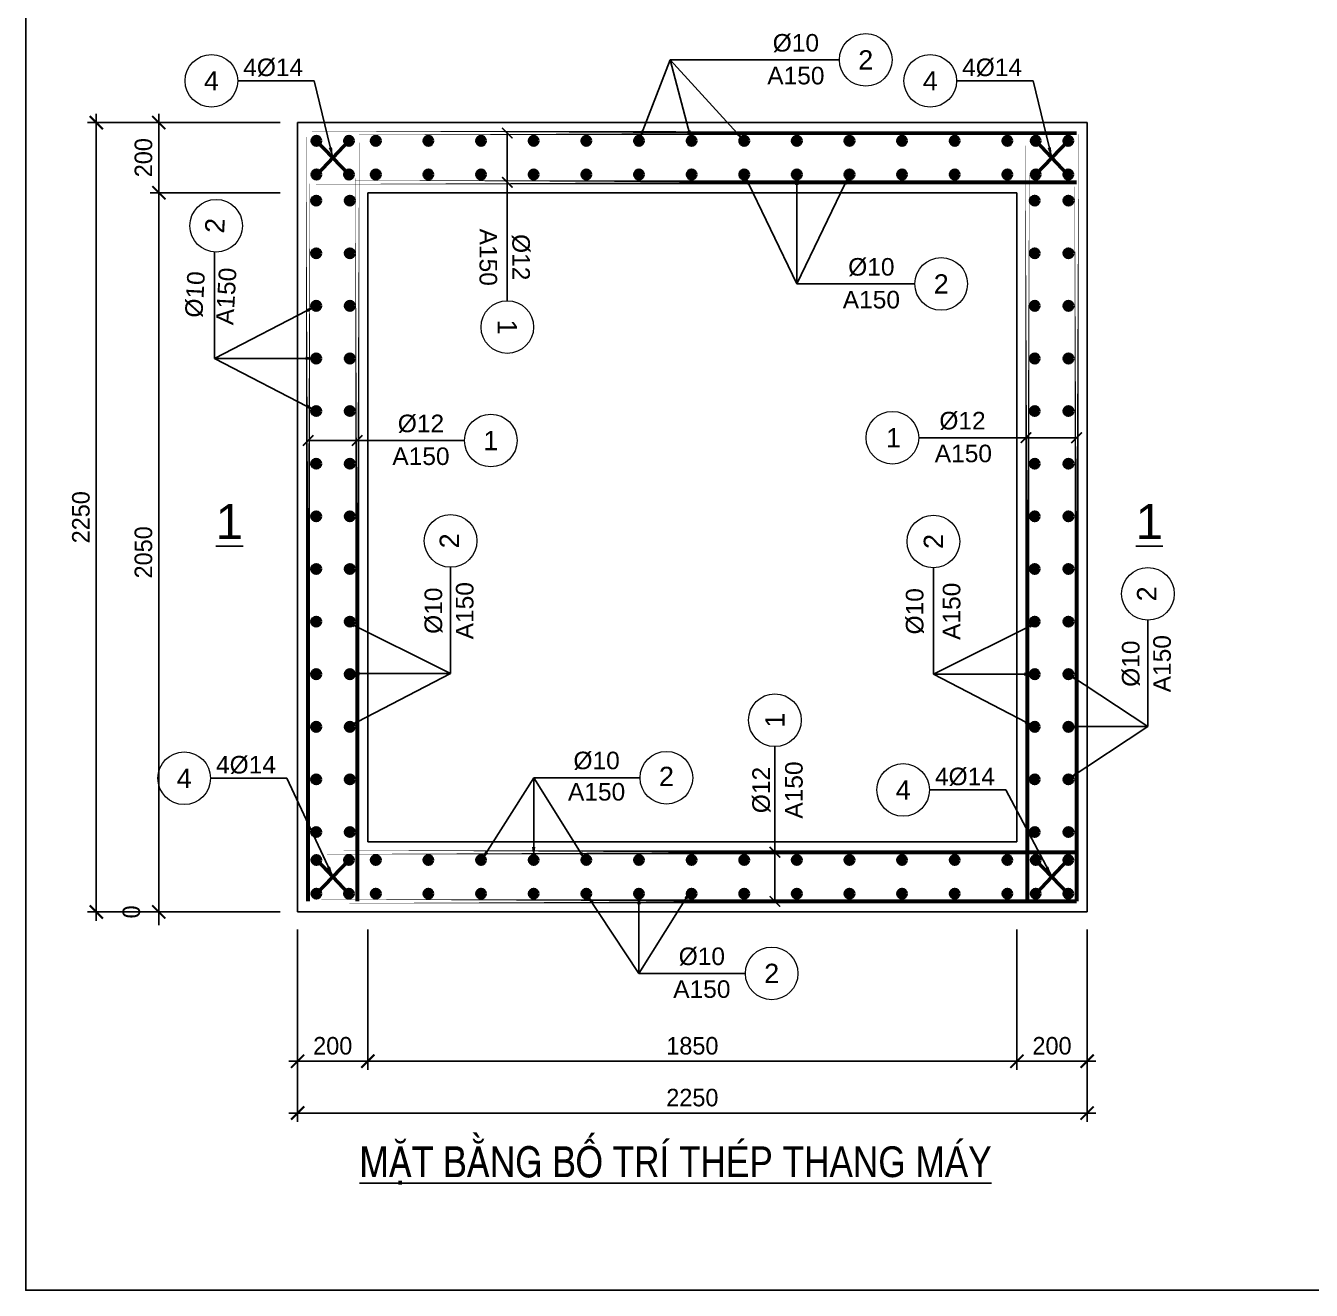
# Model space of a CAD drawing. Header units: millimetres. Extents: x -559287 to -299624, y 2351330 to 2655682.
# Drawn here: x -375806 to -361150, y 2587286 to 2601705 of the extents above; entities that cross this region are included whole.
import ezdxf
from ezdxf.enums import TextEntityAlignment as Align

# ---------------------------------------------------------------- set-up
doc = ezdxf.new("R2010")
doc.units = ezdxf.units.MM
doc.header["$LTSCALE"] = 10
doc.layers.get('0').update_dxf_attribs({"lineweight": 20})
doc.layers.get('Defpoints').update_dxf_attribs({"lineweight": 20})
for name, color, linetype, lineweight in [('Dim', 251, 'Continuous', 15), ('Net manh', 8, 'Continuous', 13), ('Net thay', 4, 'Continuous', 25), ('Text', 54, 'Continuous', 25), ('Thep dai', 2, 'Continuous', 50)]:
    doc.layers.add(name, color=color, linetype=linetype, lineweight=lineweight)
doc.layers.add('ththep', color=3, linetype='Continuous')
doc.styles.add('IN-NHO', font='VHELVEN.TTF', dxfattribs={"height": 200})
doc.styles.add('NGHIA5', font='arial_0.ttf', dxfattribs={"height": 180})
doc.styles.get("Standard").update_dxf_attribs({"font": 'nghia5.shx', "height": 200})
doc.styles.add('STYLE1-S1', font='VHARIALN.TTF')
doc.dimstyles.new('dim100', dxfattribs={"dimscale": 100, "dimtxt": 180, "dimasz": 1.2, "dimexe": 1, "dimexo": 1.5, "dimgap": 0.75, "dimtad": 1, "dimdec": 0, "dimzin": 0, "dimdsep": 46, "dimtxsty": 'NGHIA5', "dimblk1": 'ARCHTICK', "dimblk2": 'ARCHTICK', "dimsah": 1, "dimcen": 0.09, "dimdle": 1, "dimclrd": 256, "dimclre": 256, "dimclrt": 54, "dimadec": 0, "dimazin": 0, "dimtfac": 1, "dimtdec": 0, "dimtofl": 0, "dimtmove": 2, "dimatfit": 3, "dimfxl": 0, "dimtolj": 1, "dimtzin": 0, "dimarcsym": 0})
doc.dimstyles.new('dim25', dxfattribs={"dimscale": 100, "dimtxt": 200, "dimasz": 1.5, "dimexe": 1, "dimexo": 2, "dimgap": 0.75, "dimtad": 1, "dimdec": 0, "dimlfac": 0.25, "dimzin": 0, "dimdsep": 46, "dimtxsty": 'Standard', "dimblk1": 'ARCHTICK', "dimblk2": 'ARCHTICK', "dimsah": 1, "dimcen": 0.09, "dimdle": 1, "dimclrd": 256, "dimclre": 256, "dimclrt": 54, "dimadec": 0, "dimazin": 0, "dimtfac": 1, "dimtdec": 0, "dimtofl": 0, "dimtmove": 2, "dimatfit": 3, "dimfxl": 0, "dimtolj": 1, "dimtzin": 0, "dimarcsym": 0})

# ---------------------------------------------------------------- blocks, each defined once
blk = doc.blocks.new('_ARCHTICK')
at = {"color": 0, "linetype": 'ByBlock', "const_width": 0.15}
blk.add_lwpolyline([(-0.5, -0.5), (0.5, 0.5)], dxfattribs=at)
blk = doc.blocks.new('*D792')
at = {"layer": 'Defpoints', "color": 0, "transparency": 16777216}
for p in [(-372706, 2600600), (-375001, 2591600), (-372706, 2591600)]:
    blk.add_point(p, dxfattribs=at)
at = {"layer": 'Dim', "lineweight": -2, "transparency": 16777216}
for p, q in [((-375001, 2600700), (-375001, 2591500)), ((-372906, 2600600), (-375101, 2600600)), ((-372906, 2591600), (-375101, 2591600))]:
    blk.add_line(p, q, dxfattribs=at)
at = {"layer": 'Dim', "lineweight": -2, "transparency": 16777216, "xscale": 150, "yscale": 150, "zscale": 150}
for p, rotation in [((-375001, 2600600), 90), ((-375001, 2591600), 270)]:
    blk.add_blockref('_ARCHTICK', p, dxfattribs=dict(at, rotation=rotation))
at = {"layer": 'Dim', "color": 54, "transparency": 16777216, "insert": (-375176, 2596100), "char_height": 200, "attachment_point": 5, "rotation": 90}
blk.add_mtext('\\A1;2250', dxfattribs=at)
blk = doc.blocks.new('*D793')
at = {"layer": 'Defpoints', "color": 0, "transparency": 16777216}
for p in [(-372706, 2591600), (-363706, 2591600), (-363706, 2589307)]:
    blk.add_point(p, dxfattribs=at)
at = {"layer": 'Dim', "lineweight": -2, "transparency": 16777216}
for p, q in [((-372706, 2591400), (-372706, 2589207)), ((-363706, 2591400), (-363706, 2589207)), ((-372806, 2589307), (-363606, 2589307))]:
    blk.add_line(p, q, dxfattribs=at)
at = {"layer": 'Dim', "lineweight": -2, "transparency": 16777216, "xscale": 150, "yscale": 150, "zscale": 150, "rotation": 180}
blk.add_blockref('_ARCHTICK', (-372706, 2589307), dxfattribs=at)
at = {"layer": 'Dim', "lineweight": -2, "transparency": 16777216, "xscale": 150, "yscale": 150, "zscale": 150}
blk.add_blockref('_ARCHTICK', (-363706, 2589307), dxfattribs=at)
at = {"layer": 'Dim', "color": 54, "transparency": 16777216, "insert": (-368206, 2589482), "char_height": 200, "attachment_point": 5}
blk.add_mtext('\\A1;2250', dxfattribs=at)
blk = doc.blocks.new('*D804')
at = {"layer": 'Defpoints', "color": 0, "transparency": 16777216}
for p in [(-372706, 2591600), (-371906, 2591600), (-371906, 2589898)]:
    blk.add_point(p, dxfattribs=at)
at = {"layer": 'Dim', "lineweight": -2, "transparency": 16777216}
for p, q in [((-372706, 2591400), (-372706, 2589798)), ((-371906, 2591400), (-371906, 2589798)), ((-372806, 2589898), (-371806, 2589898))]:
    blk.add_line(p, q, dxfattribs=at)
at = {"layer": 'Dim', "lineweight": -2, "transparency": 16777216, "xscale": 150, "yscale": 150, "zscale": 150, "rotation": 180}
blk.add_blockref('_ARCHTICK', (-372706, 2589898), dxfattribs=at)
at = {"layer": 'Dim', "lineweight": -2, "transparency": 16777216, "xscale": 150, "yscale": 150, "zscale": 150}
blk.add_blockref('_ARCHTICK', (-371906, 2589898), dxfattribs=at)
at = {"layer": 'Dim', "color": 54, "transparency": 16777216, "insert": (-372306, 2590073), "char_height": 200, "attachment_point": 5}
blk.add_mtext('\\A1;200', dxfattribs=at)
blk = doc.blocks.new('*D805')
at = {"layer": 'Defpoints', "color": 0, "transparency": 16777216}
for p in [(-371906, 2591600), (-364506, 2591600), (-364506, 2589898)]:
    blk.add_point(p, dxfattribs=at)
at = {"layer": 'Dim', "lineweight": -2, "transparency": 16777216}
for p, q in [((-371906, 2591400), (-371906, 2589798)), ((-364506, 2591400), (-364506, 2589798)), ((-372006, 2589898), (-364406, 2589898))]:
    blk.add_line(p, q, dxfattribs=at)
at = {"layer": 'Dim', "lineweight": -2, "transparency": 16777216, "xscale": 150, "yscale": 150, "zscale": 150, "rotation": 180}
blk.add_blockref('_ARCHTICK', (-371906, 2589898), dxfattribs=at)
at = {"layer": 'Dim', "lineweight": -2, "transparency": 16777216, "xscale": 150, "yscale": 150, "zscale": 150}
blk.add_blockref('_ARCHTICK', (-364506, 2589898), dxfattribs=at)
at = {"layer": 'Dim', "color": 54, "transparency": 16777216, "insert": (-368206, 2590073), "char_height": 200, "attachment_point": 5}
blk.add_mtext('\\A1;1850', dxfattribs=at)
blk = doc.blocks.new('*D806')
at = {"layer": 'Defpoints', "color": 0, "transparency": 16777216}
for p in [(-364506, 2591600), (-363706, 2591600), (-363706, 2589898)]:
    blk.add_point(p, dxfattribs=at)
at = {"layer": 'Dim', "lineweight": -2, "transparency": 16777216}
for p, q in [((-364506, 2591400), (-364506, 2589798)), ((-363706, 2591400), (-363706, 2589798)), ((-364606, 2589898), (-363606, 2589898))]:
    blk.add_line(p, q, dxfattribs=at)
at = {"layer": 'Dim', "lineweight": -2, "transparency": 16777216, "xscale": 150, "yscale": 150, "zscale": 150, "rotation": 180}
blk.add_blockref('_ARCHTICK', (-364506, 2589898), dxfattribs=at)
at = {"layer": 'Dim', "lineweight": -2, "transparency": 16777216, "xscale": 150, "yscale": 150, "zscale": 150}
blk.add_blockref('_ARCHTICK', (-363706, 2589898), dxfattribs=at)
at = {"layer": 'Dim', "color": 54, "transparency": 16777216, "insert": (-364106, 2590073), "char_height": 200, "attachment_point": 5}
blk.add_mtext('\\A1;200', dxfattribs=at)
blk = doc.blocks.new('*D807')
at = {"layer": 'Defpoints', "color": 0, "transparency": 16777216}
for p in [(-374288, 2591600), (-372706, 2591600), (-372706, 2591600)]:
    blk.add_point(p, dxfattribs=at)
at = {"layer": 'Dim', "lineweight": -2, "transparency": 16777216}
for p, q in [((-374288, 2591600), (-374288, 2591750)), ((-372906, 2591600), (-374388, 2591600)), ((-372906, 2591600), (-374388, 2591600)), ((-374288, 2591600), (-374288, 2591450))]:
    blk.add_line(p, q, dxfattribs=at)
at = {"layer": 'Dim', "lineweight": -2, "transparency": 16777216, "xscale": 150, "yscale": 150, "zscale": 150}
for rotation in [90, 270]:
    blk.add_blockref('_ARCHTICK', (-374288, 2591600), dxfattribs=dict(at, rotation=rotation))
at = {"layer": 'Dim', "color": 54, "transparency": 16777216, "insert": (-374601, 2591600), "char_height": 200, "attachment_point": 5, "rotation": 90}
blk.add_mtext('\\A1;0', dxfattribs=at)
blk = doc.blocks.new('*D808')
at = {"layer": 'Defpoints', "color": 0, "transparency": 16777216}
for p in [(-374288, 2599800), (-372706, 2599800), (-372706, 2591600)]:
    blk.add_point(p, dxfattribs=at)
at = {"layer": 'Dim', "lineweight": -2, "transparency": 16777216}
for p, q in [((-372906, 2599800), (-374388, 2599800)), ((-374288, 2591500), (-374288, 2599900)), ((-372906, 2591600), (-374388, 2591600))]:
    blk.add_line(p, q, dxfattribs=at)
at = {"layer": 'Dim', "lineweight": -2, "transparency": 16777216, "xscale": 150, "yscale": 150, "zscale": 150}
for p, rotation in [((-374288, 2599800), 90), ((-374288, 2591600), 270)]:
    blk.add_blockref('_ARCHTICK', p, dxfattribs=dict(at, rotation=rotation))
at = {"layer": 'Dim', "color": 54, "transparency": 16777216, "insert": (-374463, 2595700), "char_height": 200, "attachment_point": 5, "rotation": 90}
blk.add_mtext('\\A1;2050', dxfattribs=at)
blk = doc.blocks.new('*D809')
at = {"layer": 'Defpoints', "color": 0, "transparency": 16777216}
for p in [(-374288, 2600600), (-372706, 2600600), (-372706, 2599800)]:
    blk.add_point(p, dxfattribs=at)
at = {"layer": 'Dim', "lineweight": -2, "transparency": 16777216}
for p, q in [((-374288, 2599700), (-374288, 2600700)), ((-372906, 2600600), (-374388, 2600600)), ((-372906, 2599800), (-374388, 2599800))]:
    blk.add_line(p, q, dxfattribs=at)
at = {"layer": 'Dim', "lineweight": -2, "transparency": 16777216, "xscale": 150, "yscale": 150, "zscale": 150}
for p, rotation in [((-374288, 2600600), 90), ((-374288, 2599800), 270)]:
    blk.add_blockref('_ARCHTICK', p, dxfattribs=dict(at, rotation=rotation))
at = {"layer": 'Dim', "color": 54, "transparency": 16777216, "insert": (-374463, 2600200), "char_height": 200, "attachment_point": 5, "rotation": 90}
blk.add_mtext('\\A1;200', dxfattribs=at)

msp = doc.modelspace()

# ---------------------------------------------------------------- hatches: boundary and pattern name
at = {"layer": 'Thep dai'}
h = msp.add_hatch(color=256, dxfattribs=at)
h.dxf.hatch_style = 1
h.paths.add_polyline_path([(-372443.6, 2600392, 1), (-372539.6, 2600392, 1)])
h = msp.add_hatch(color=256, dxfattribs=at)
h.dxf.hatch_style = 1
h.paths.add_polyline_path([(-372073.2, 2600392, 1), (-372169.2, 2600392, 1)])
h = msp.add_hatch(color=256, dxfattribs=at)
h.dxf.hatch_style = 1
h.paths.add_polyline_path([(-371766.9, 2600392, 1), (-371862.9, 2600392, 1)])
h = msp.add_hatch(color=256, dxfattribs=at)
h.dxf.hatch_style = 1
h.paths.add_polyline_path([(-371166.9, 2600392, 1), (-371262.9, 2600392, 1)])
h = msp.add_hatch(color=256, dxfattribs=at)
h.dxf.hatch_style = 1
h.paths.add_polyline_path([(-370566.9, 2600392, 1), (-370662.9, 2600392, 1)])
h = msp.add_hatch(color=256, dxfattribs=at)
h.dxf.hatch_style = 1
h.paths.add_polyline_path([(-369966.9, 2600392, 1), (-370062.9, 2600392, 1)])
h = msp.add_hatch(color=256, dxfattribs=at)
h.dxf.hatch_style = 1
h.paths.add_polyline_path([(-369366.9, 2600392, 1), (-369462.9, 2600392, 1)])
h = msp.add_hatch(color=256, dxfattribs=at)
h.dxf.hatch_style = 1
h.paths.add_polyline_path([(-368766.9, 2600392, 1), (-368862.9, 2600392, 1)])
h = msp.add_hatch(color=256, dxfattribs=at)
h.dxf.hatch_style = 1
h.paths.add_polyline_path([(-368166.9, 2600392, 1), (-368262.9, 2600392, 1)])
h = msp.add_hatch(color=256, dxfattribs=at)
h.dxf.hatch_style = 1
h.paths.add_polyline_path([(-367566.9, 2600392, 1), (-367662.9, 2600392, 1)])
h = msp.add_hatch(color=256, dxfattribs=at)
h.dxf.hatch_style = 1
h.paths.add_polyline_path([(-366966.9, 2600392, 1), (-367062.9, 2600392, 1)])
h = msp.add_hatch(color=256, dxfattribs=at)
h.dxf.hatch_style = 1
h.paths.add_polyline_path([(-366366.9, 2600392, 1), (-366462.9, 2600392, 1)])
h = msp.add_hatch(color=256, dxfattribs=at)
h.dxf.hatch_style = 1
h.paths.add_polyline_path([(-365766.9, 2600392, 1), (-365862.9, 2600392, 1)])
h = msp.add_hatch(color=256, dxfattribs=at)
h.dxf.hatch_style = 1
h.paths.add_polyline_path([(-365166.9, 2600392, 1), (-365262.9, 2600392, 1)])
h = msp.add_hatch(color=256, dxfattribs=at)
h.dxf.hatch_style = 1
h.paths.add_polyline_path([(-364566.9, 2600392, 1), (-364662.9, 2600392, 1)])
h = msp.add_hatch(color=256, dxfattribs=at)
h.dxf.hatch_style = 1
h.paths.add_polyline_path([(-364243.6, 2600392, 1), (-364339.6, 2600392, 1)])
h = msp.add_hatch(color=256, dxfattribs=at)
h.dxf.hatch_style = 1
h.paths.add_polyline_path([(-363873.2, 2600392, 1), (-363969.2, 2600392, 1)])
h = msp.add_hatch(color=256, dxfattribs=at)
h.dxf.hatch_style = 1
h.paths.add_polyline_path([(-372443.6, 2600008.2, 1), (-372539.6, 2600008.2, 1)])
h = msp.add_hatch(color=256, dxfattribs=at)
h.dxf.hatch_style = 1
h.paths.add_polyline_path([(-372073.2, 2600008.2, 1), (-372169.2, 2600008.2, 1)])
h = msp.add_hatch(color=256, dxfattribs=at)
h.dxf.hatch_style = 1
h.paths.add_polyline_path([(-371766.9, 2600008.2, 1), (-371862.9, 2600008.2, 1)])
h = msp.add_hatch(color=256, dxfattribs=at)
h.dxf.hatch_style = 1
h.paths.add_polyline_path([(-371166.9, 2600008.2, 1), (-371262.9, 2600008.2, 1)])
h = msp.add_hatch(color=256, dxfattribs=at)
h.dxf.hatch_style = 1
h.paths.add_polyline_path([(-370566.9, 2600008.2, 1), (-370662.9, 2600008.2, 1)])
h = msp.add_hatch(color=256, dxfattribs=at)
h.dxf.hatch_style = 1
h.paths.add_polyline_path([(-369966.9, 2600008.2, 1), (-370062.9, 2600008.2, 1)])
h = msp.add_hatch(color=256, dxfattribs=at)
h.dxf.hatch_style = 1
h.paths.add_polyline_path([(-369366.9, 2600008.2, 1), (-369462.9, 2600008.2, 1)])
h = msp.add_hatch(color=256, dxfattribs=at)
h.dxf.hatch_style = 1
h.paths.add_polyline_path([(-368766.9, 2600008.2, 1), (-368862.9, 2600008.2, 1)])
h = msp.add_hatch(color=256, dxfattribs=at)
h.dxf.hatch_style = 1
h.paths.add_polyline_path([(-368166.9, 2600008.2, 1), (-368262.9, 2600008.2, 1)])
h = msp.add_hatch(color=256, dxfattribs=at)
h.dxf.hatch_style = 1
h.paths.add_polyline_path([(-367566.9, 2600008.2, 1), (-367662.9, 2600008.2, 1)])
h = msp.add_hatch(color=256, dxfattribs=at)
h.dxf.hatch_style = 1
h.paths.add_polyline_path([(-366966.9, 2600008.2, 1), (-367062.9, 2600008.2, 1)])
h = msp.add_hatch(color=256, dxfattribs=at)
h.dxf.hatch_style = 1
h.paths.add_polyline_path([(-366366.9, 2600008.2, 1), (-366462.9, 2600008.2, 1)])
h = msp.add_hatch(color=256, dxfattribs=at)
h.dxf.hatch_style = 1
h.paths.add_polyline_path([(-365766.9, 2600008.2, 1), (-365862.9, 2600008.2, 1)])
h = msp.add_hatch(color=256, dxfattribs=at)
h.dxf.hatch_style = 1
h.paths.add_polyline_path([(-365166.9, 2600008.2, 1), (-365262.9, 2600008.2, 1)])
h = msp.add_hatch(color=256, dxfattribs=at)
h.dxf.hatch_style = 1
h.paths.add_polyline_path([(-364566.9, 2600008.2, 1), (-364662.9, 2600008.2, 1)])
h = msp.add_hatch(color=256, dxfattribs=at)
h.dxf.hatch_style = 1
h.paths.add_polyline_path([(-364243.6, 2600008.2, 1), (-364339.6, 2600008.2, 1)])
h = msp.add_hatch(color=256, dxfattribs=at)
h.dxf.hatch_style = 1
h.paths.add_polyline_path([(-363873.2, 2600008.2, 1), (-363969.2, 2600008.2, 1)])
h = msp.add_hatch(color=256, dxfattribs=at)
h.dxf.hatch_style = 1
h.paths.add_polyline_path([(-372446.3, 2599710.6, 1), (-372542.3, 2599710.6, 1)])
h = msp.add_hatch(color=256, dxfattribs=at)
h.dxf.hatch_style = 1
h.paths.add_polyline_path([(-372062.5, 2599710.6, 1), (-372158.5, 2599710.6, 1)])
h = msp.add_hatch(color=256, dxfattribs=at)
h.dxf.hatch_style = 1
h.paths.add_polyline_path([(-364254.3, 2599710.6, 1), (-364350.3, 2599710.6, 1)])
h = msp.add_hatch(color=256, dxfattribs=at)
h.dxf.hatch_style = 1
h.paths.add_polyline_path([(-363870.4, 2599710.6, 1), (-363966.4, 2599710.6, 1)])
h = msp.add_hatch(color=256, dxfattribs=at)
h.dxf.hatch_style = 1
h.paths.add_polyline_path([(-372446.3, 2599110.6, 1), (-372542.3, 2599110.6, 1)])
h = msp.add_hatch(color=256, dxfattribs=at)
h.dxf.hatch_style = 1
h.paths.add_polyline_path([(-372062.5, 2599110.6, 1), (-372158.5, 2599110.6, 1)])
h = msp.add_hatch(color=256, dxfattribs=at)
h.dxf.hatch_style = 1
h.paths.add_polyline_path([(-364254.3, 2599110.6, 1), (-364350.3, 2599110.6, 1)])
h = msp.add_hatch(color=256, dxfattribs=at)
h.dxf.hatch_style = 1
h.paths.add_polyline_path([(-363870.4, 2599110.6, 1), (-363966.4, 2599110.6, 1)])
h = msp.add_hatch(color=256, dxfattribs=at)
h.dxf.hatch_style = 1
h.paths.add_polyline_path([(-372446.3, 2598510.6, 1), (-372542.3, 2598510.6, 1)])
h = msp.add_hatch(color=256, dxfattribs=at)
h.dxf.hatch_style = 1
h.paths.add_polyline_path([(-372062.5, 2598510.6, 1), (-372158.5, 2598510.6, 1)])
h = msp.add_hatch(color=256, dxfattribs=at)
h.dxf.hatch_style = 1
h.paths.add_polyline_path([(-364254.3, 2598510.6, 1), (-364350.3, 2598510.6, 1)])
h = msp.add_hatch(color=256, dxfattribs=at)
h.dxf.hatch_style = 1
h.paths.add_polyline_path([(-363870.4, 2598510.6, 1), (-363966.4, 2598510.6, 1)])
h = msp.add_hatch(color=256, dxfattribs=at)
h.dxf.hatch_style = 1
h.paths.add_polyline_path([(-372446.3, 2597910.6, 1), (-372542.3, 2597910.6, 1)])
h = msp.add_hatch(color=256, dxfattribs=at)
h.dxf.hatch_style = 1
h.paths.add_polyline_path([(-372062.5, 2597910.6, 1), (-372158.5, 2597910.6, 1)])
h = msp.add_hatch(color=256, dxfattribs=at)
h.dxf.hatch_style = 1
h.paths.add_polyline_path([(-364254.3, 2597910.6, 1), (-364350.3, 2597910.6, 1)])
h = msp.add_hatch(color=256, dxfattribs=at)
h.dxf.hatch_style = 1
h.paths.add_polyline_path([(-363870.4, 2597910.6, 1), (-363966.4, 2597910.6, 1)])
h = msp.add_hatch(color=256, dxfattribs=at)
h.dxf.hatch_style = 1
h.paths.add_polyline_path([(-372446.3, 2597310.6, 1), (-372542.3, 2597310.6, 1)])
h = msp.add_hatch(color=256, dxfattribs=at)
h.dxf.hatch_style = 1
h.paths.add_polyline_path([(-372062.5, 2597310.6, 1), (-372158.5, 2597310.6, 1)])
h = msp.add_hatch(color=256, dxfattribs=at)
h.dxf.hatch_style = 1
h.paths.add_polyline_path([(-364254.3, 2597310.6, 1), (-364350.3, 2597310.6, 1)])
h = msp.add_hatch(color=256, dxfattribs=at)
h.dxf.hatch_style = 1
h.paths.add_polyline_path([(-363870.4, 2597310.6, 1), (-363966.4, 2597310.6, 1)])
h = msp.add_hatch(color=256, dxfattribs=at)
h.dxf.hatch_style = 1
h.paths.add_polyline_path([(-372446.3, 2596710.6, 1), (-372542.3, 2596710.6, 1)])
h = msp.add_hatch(color=256, dxfattribs=at)
h.dxf.hatch_style = 1
h.paths.add_polyline_path([(-372062.5, 2596710.6, 1), (-372158.5, 2596710.6, 1)])
h = msp.add_hatch(color=256, dxfattribs=at)
h.dxf.hatch_style = 1
h.paths.add_polyline_path([(-364254.3, 2596710.6, 1), (-364350.3, 2596710.6, 1)])
h = msp.add_hatch(color=256, dxfattribs=at)
h.dxf.hatch_style = 1
h.paths.add_polyline_path([(-363870.4, 2596710.6, 1), (-363966.4, 2596710.6, 1)])
h = msp.add_hatch(color=256, dxfattribs=at)
h.dxf.hatch_style = 1
h.paths.add_polyline_path([(-372446.3, 2596110.6, 1), (-372542.3, 2596110.6, 1)])
h = msp.add_hatch(color=256, dxfattribs=at)
h.dxf.hatch_style = 1
h.paths.add_polyline_path([(-372062.5, 2596110.6, 1), (-372158.5, 2596110.6, 1)])
h = msp.add_hatch(color=256, dxfattribs=at)
h.dxf.hatch_style = 1
h.paths.add_polyline_path([(-364254.3, 2596110.6, 1), (-364350.3, 2596110.6, 1)])
h = msp.add_hatch(color=256, dxfattribs=at)
h.dxf.hatch_style = 1
h.paths.add_polyline_path([(-363870.4, 2596110.6, 1), (-363966.4, 2596110.6, 1)])
h = msp.add_hatch(color=256, dxfattribs=at)
h.dxf.hatch_style = 1
h.paths.add_polyline_path([(-372446.3, 2595510.6, 1), (-372542.3, 2595510.6, 1)])
h = msp.add_hatch(color=256, dxfattribs=at)
h.dxf.hatch_style = 1
h.paths.add_polyline_path([(-372062.5, 2595510.6, 1), (-372158.5, 2595510.6, 1)])
h = msp.add_hatch(color=256, dxfattribs=at)
h.dxf.hatch_style = 1
h.paths.add_polyline_path([(-364254.3, 2595510.6, 1), (-364350.3, 2595510.6, 1)])
h = msp.add_hatch(color=256, dxfattribs=at)
h.dxf.hatch_style = 1
h.paths.add_polyline_path([(-363870.4, 2595510.6, 1), (-363966.4, 2595510.6, 1)])
h = msp.add_hatch(color=256, dxfattribs=at)
h.dxf.hatch_style = 1
h.paths.add_polyline_path([(-372446.3, 2594910.6, 1), (-372542.3, 2594910.6, 1)])
h = msp.add_hatch(color=256, dxfattribs=at)
h.dxf.hatch_style = 1
h.paths.add_polyline_path([(-372062.5, 2594910.6, 1), (-372158.5, 2594910.6, 1)])
h = msp.add_hatch(color=256, dxfattribs=at)
h.dxf.hatch_style = 1
h.paths.add_polyline_path([(-364254.3, 2594910.6, 1), (-364350.3, 2594910.6, 1)])
h = msp.add_hatch(color=256, dxfattribs=at)
h.dxf.hatch_style = 1
h.paths.add_polyline_path([(-363870.4, 2594910.6, 1), (-363966.4, 2594910.6, 1)])
h = msp.add_hatch(color=256, dxfattribs=at)
h.dxf.hatch_style = 1
h.paths.add_polyline_path([(-372446.3, 2594310.6, 1), (-372542.3, 2594310.6, 1)])
h = msp.add_hatch(color=256, dxfattribs=at)
h.dxf.hatch_style = 1
h.paths.add_polyline_path([(-372062.5, 2594310.6, 1), (-372158.5, 2594310.6, 1)])
h = msp.add_hatch(color=256, dxfattribs=at)
h.dxf.hatch_style = 1
h.paths.add_polyline_path([(-364254.3, 2594310.6, 1), (-364350.3, 2594310.6, 1)])
h = msp.add_hatch(color=256, dxfattribs=at)
h.dxf.hatch_style = 1
h.paths.add_polyline_path([(-363870.4, 2594310.6, 1), (-363966.4, 2594310.6, 1)])
h = msp.add_hatch(color=256, dxfattribs=at)
h.dxf.hatch_style = 1
h.paths.add_polyline_path([(-372446.3, 2593710.6, 1), (-372542.3, 2593710.6, 1)])
h = msp.add_hatch(color=256, dxfattribs=at)
h.dxf.hatch_style = 1
h.paths.add_polyline_path([(-372062.5, 2593710.6, 1), (-372158.5, 2593710.6, 1)])
h = msp.add_hatch(color=256, dxfattribs=at)
h.dxf.hatch_style = 1
h.paths.add_polyline_path([(-364254.3, 2593710.6, 1), (-364350.3, 2593710.6, 1)])
h = msp.add_hatch(color=256, dxfattribs=at)
h.dxf.hatch_style = 1
h.paths.add_polyline_path([(-363870.4, 2593710.6, 1), (-363966.4, 2593710.6, 1)])
h = msp.add_hatch(color=256, dxfattribs=at)
h.dxf.hatch_style = 1
h.paths.add_polyline_path([(-372446.3, 2593110.6, 1), (-372542.3, 2593110.6, 1)])
h = msp.add_hatch(color=256, dxfattribs=at)
h.dxf.hatch_style = 1
h.paths.add_polyline_path([(-372062.5, 2593110.6, 1), (-372158.5, 2593110.6, 1)])
h = msp.add_hatch(color=256, dxfattribs=at)
h.dxf.hatch_style = 1
h.paths.add_polyline_path([(-364254.3, 2593110.6, 1), (-364350.3, 2593110.6, 1)])
h = msp.add_hatch(color=256, dxfattribs=at)
h.dxf.hatch_style = 1
h.paths.add_polyline_path([(-363870.4, 2593110.6, 1), (-363966.4, 2593110.6, 1)])
h = msp.add_hatch(color=256, dxfattribs=at)
h.dxf.hatch_style = 1
h.paths.add_polyline_path([(-372446.3, 2592510.6, 1), (-372542.3, 2592510.6, 1)])
h = msp.add_hatch(color=256, dxfattribs=at)
h.dxf.hatch_style = 1
h.paths.add_polyline_path([(-372062.5, 2592510.6, 1), (-372158.5, 2592510.6, 1)])
h = msp.add_hatch(color=256, dxfattribs=at)
h.dxf.hatch_style = 1
h.paths.add_polyline_path([(-364254.3, 2592510.6, 1), (-364350.3, 2592510.6, 1)])
h = msp.add_hatch(color=256, dxfattribs=at)
h.dxf.hatch_style = 1
h.paths.add_polyline_path([(-363870.4, 2592510.6, 1), (-363966.4, 2592510.6, 1)])
h = msp.add_hatch(color=256, dxfattribs=at)
h.dxf.hatch_style = 1
h.paths.add_polyline_path([(-372443.6, 2592192, 1), (-372539.6, 2592192, 1)])
h = msp.add_hatch(color=256, dxfattribs=at)
h.dxf.hatch_style = 1
h.paths.add_polyline_path([(-372073.2, 2592192, 1), (-372169.2, 2592192, 1)])
h = msp.add_hatch(color=256, dxfattribs=at)
h.dxf.hatch_style = 1
h.paths.add_polyline_path([(-371766.9, 2592192, 1), (-371862.9, 2592192, 1)])
h = msp.add_hatch(color=256, dxfattribs=at)
h.dxf.hatch_style = 1
h.paths.add_polyline_path([(-371166.9, 2592192, 1), (-371262.9, 2592192, 1)])
h = msp.add_hatch(color=256, dxfattribs=at)
h.dxf.hatch_style = 1
h.paths.add_polyline_path([(-370566.9, 2592192, 1), (-370662.9, 2592192, 1)])
h = msp.add_hatch(color=256, dxfattribs=at)
h.dxf.hatch_style = 1
h.paths.add_polyline_path([(-369966.9, 2592192, 1), (-370062.9, 2592192, 1)])
h = msp.add_hatch(color=256, dxfattribs=at)
h.dxf.hatch_style = 1
h.paths.add_polyline_path([(-369366.9, 2592192, 1), (-369462.9, 2592192, 1)])
h = msp.add_hatch(color=256, dxfattribs=at)
h.dxf.hatch_style = 1
h.paths.add_polyline_path([(-368766.9, 2592192, 1), (-368862.9, 2592192, 1)])
h = msp.add_hatch(color=256, dxfattribs=at)
h.dxf.hatch_style = 1
h.paths.add_polyline_path([(-368166.9, 2592192, 1), (-368262.9, 2592192, 1)])
h = msp.add_hatch(color=256, dxfattribs=at)
h.dxf.hatch_style = 1
h.paths.add_polyline_path([(-367566.9, 2592192, 1), (-367662.9, 2592192, 1)])
h = msp.add_hatch(color=256, dxfattribs=at)
h.dxf.hatch_style = 1
h.paths.add_polyline_path([(-366966.9, 2592192, 1), (-367062.9, 2592192, 1)])
h = msp.add_hatch(color=256, dxfattribs=at)
h.dxf.hatch_style = 1
h.paths.add_polyline_path([(-366366.9, 2592192, 1), (-366462.9, 2592192, 1)])
h = msp.add_hatch(color=256, dxfattribs=at)
h.dxf.hatch_style = 1
h.paths.add_polyline_path([(-365766.9, 2592192, 1), (-365862.9, 2592192, 1)])
h = msp.add_hatch(color=256, dxfattribs=at)
h.dxf.hatch_style = 1
h.paths.add_polyline_path([(-365166.9, 2592192, 1), (-365262.9, 2592192, 1)])
h = msp.add_hatch(color=256, dxfattribs=at)
h.dxf.hatch_style = 1
h.paths.add_polyline_path([(-364566.9, 2592192, 1), (-364662.9, 2592192, 1)])
h = msp.add_hatch(color=256, dxfattribs=at)
h.dxf.hatch_style = 1
h.paths.add_polyline_path([(-364243.6, 2592192, 1), (-364339.6, 2592192, 1)])
h = msp.add_hatch(color=256, dxfattribs=at)
h.dxf.hatch_style = 1
h.paths.add_polyline_path([(-363873.2, 2592192, 1), (-363969.2, 2592192, 1)])
h = msp.add_hatch(color=256, dxfattribs=at)
h.dxf.hatch_style = 1
h.paths.add_polyline_path([(-372443.6, 2591808.2, 1), (-372539.6, 2591808.2, 1)])
h = msp.add_hatch(color=256, dxfattribs=at)
h.dxf.hatch_style = 1
h.paths.add_polyline_path([(-372073.2, 2591808.2, 1), (-372169.2, 2591808.2, 1)])
h = msp.add_hatch(color=256, dxfattribs=at)
h.dxf.hatch_style = 1
h.paths.add_polyline_path([(-371766.9, 2591808.2, 1), (-371862.9, 2591808.2, 1)])
h = msp.add_hatch(color=256, dxfattribs=at)
h.dxf.hatch_style = 1
h.paths.add_polyline_path([(-371166.9, 2591808.2, 1), (-371262.9, 2591808.2, 1)])
h = msp.add_hatch(color=256, dxfattribs=at)
h.dxf.hatch_style = 1
h.paths.add_polyline_path([(-370566.9, 2591808.2, 1), (-370662.9, 2591808.2, 1)])
h = msp.add_hatch(color=256, dxfattribs=at)
h.dxf.hatch_style = 1
h.paths.add_polyline_path([(-369966.9, 2591808.2, 1), (-370062.9, 2591808.2, 1)])
h = msp.add_hatch(color=256, dxfattribs=at)
h.dxf.hatch_style = 1
h.paths.add_polyline_path([(-369366.9, 2591808.2, 1), (-369462.9, 2591808.2, 1)])
h = msp.add_hatch(color=256, dxfattribs=at)
h.dxf.hatch_style = 1
h.paths.add_polyline_path([(-368766.9, 2591808.2, 1), (-368862.9, 2591808.2, 1)])
h = msp.add_hatch(color=256, dxfattribs=at)
h.dxf.hatch_style = 1
h.paths.add_polyline_path([(-368166.9, 2591808.2, 1), (-368262.9, 2591808.2, 1)])
h = msp.add_hatch(color=256, dxfattribs=at)
h.dxf.hatch_style = 1
h.paths.add_polyline_path([(-367566.9, 2591808.2, 1), (-367662.9, 2591808.2, 1)])
h = msp.add_hatch(color=256, dxfattribs=at)
h.dxf.hatch_style = 1
h.paths.add_polyline_path([(-366966.9, 2591808.2, 1), (-367062.9, 2591808.2, 1)])
h = msp.add_hatch(color=256, dxfattribs=at)
h.dxf.hatch_style = 1
h.paths.add_polyline_path([(-366366.9, 2591808.2, 1), (-366462.9, 2591808.2, 1)])
h = msp.add_hatch(color=256, dxfattribs=at)
h.dxf.hatch_style = 1
h.paths.add_polyline_path([(-365766.9, 2591808.2, 1), (-365862.9, 2591808.2, 1)])
h = msp.add_hatch(color=256, dxfattribs=at)
h.dxf.hatch_style = 1
h.paths.add_polyline_path([(-365166.9, 2591808.2, 1), (-365262.9, 2591808.2, 1)])
h = msp.add_hatch(color=256, dxfattribs=at)
h.dxf.hatch_style = 1
h.paths.add_polyline_path([(-364566.9, 2591808.2, 1), (-364662.9, 2591808.2, 1)])
h = msp.add_hatch(color=256, dxfattribs=at)
h.dxf.hatch_style = 1
h.paths.add_polyline_path([(-364243.6, 2591808.2, 1), (-364339.6, 2591808.2, 1)])
h = msp.add_hatch(color=256, dxfattribs=at)
h.dxf.hatch_style = 1
h.paths.add_polyline_path([(-363873.2, 2591808.2, 1), (-363969.2, 2591808.2, 1)])

# ---------------------------------------------------------------- linework, layer by layer
at = {"layer": 'Net manh'}
for centre in [(-366229.8, 2601315.1), (-373689, 2601076.2), (-365493.8, 2601076.2), (-373634.8, 2599424), (-365369.4, 2598760.6), (-370315.5, 2598269), (-365925.8, 2597007), (-370504, 2596975.1), (-370961.8, 2595830.6), (-365458.3, 2595823.9), (-363012, 2595226.5), (-367265.2, 2593785.8), (-373999, 2593124.3), (-368501.8, 2593130.2), (-365802.7, 2592991), (-367301.8, 2590899.4)]:
    msp.add_circle(centre, 300, dxfattribs=at)
at = {"layer": 'Net thay'}
for p, q in [((-372706.4, 2600600.1), (-363706.4, 2600599.6)), ((-372706.4, 2600600.1), (-372706.4, 2591600.1)), ((-363706.4, 2600600.1), (-363706.4, 2591600.1)), ((-371906.4, 2599800.1), (-371906.4, 2592400.1)), ((-371906.4, 2599800.1), (-364506.4, 2599800.1)), ((-364506.4, 2599800.1), (-364506.4, 2592400.1)), ((-371906.4, 2592400.1), (-364506.4, 2592400.1)), ((-372706.4, 2591600.1), (-363706.4, 2591600.1))]:
    msp.add_line(p, q, dxfattribs=at)
at = {"layer": 'Thep dai'}
for p, q in [((-372586.4, 2600600.1), (-372586.4, 2600600.1)), ((-372706.4, 2600480.1), (-372706.4, 2600480.1)), ((-372491.6, 2600392), (-372121.2, 2600008.2)), ((-372121.2, 2600392), (-372482.1, 2600008.2)), ((-364291.6, 2600392), (-363930.6, 2600008.2)), ((-363921.2, 2600392), (-364291.6, 2600008.2)), ((-372491.6, 2591808.2), (-372121.2, 2592192)), ((-372121.2, 2591808.2), (-372482.1, 2592192)), ((-364291.6, 2591808.2), (-363930.6, 2592192)), ((-363921.2, 2591808.2), (-364291.6, 2592192))]:
    msp.add_line(p, q, dxfattribs=at)
at = {"layer": 'Thep dai', "const_width": 45}
for points in [[(-372586.4, 2600480.1), (-363826.4, 2600479.6)], [(-372586.4, 2600480.1), (-372586.4, 2591720.1)], [(-372026.4, 2600480.1), (-372026.4, 2591720.1)], [(-364386.4, 2600479.6), (-364386.4, 2591720.1)], [(-363826.4, 2600479.6), (-363826.4, 2591720.1)], [(-372586.4, 2599920.1), (-363826.4, 2599920.1)], [(-372586.4, 2592280.1), (-363826.4, 2592280.1)], [(-372586.4, 2591720.1), (-363826.4, 2591720.1)]]:
    msp.add_lwpolyline(points, close=True, dxfattribs=at)
at = {"layer": 'Thep dai'}
for centre in [(-372491.6, 2600392), (-372121.2, 2600392), (-371814.9, 2600392), (-371214.9, 2600392), (-370614.9, 2600392), (-370014.9, 2600392), (-369414.9, 2600392), (-368814.9, 2600392), (-368214.9, 2600392), (-367614.9, 2600392), (-367014.9, 2600392), (-366414.9, 2600392), (-365814.9, 2600392), (-365214.9, 2600392), (-364614.9, 2600392), (-364291.6, 2600392), (-363921.2, 2600392), (-372491.6, 2600008.2), (-372121.2, 2600008.2), (-371814.9, 2600008.2), (-371214.9, 2600008.2), (-370614.9, 2600008.2), (-370014.9, 2600008.2), (-369414.9, 2600008.2), (-368814.9, 2600008.2), (-368214.9, 2600008.2), (-367614.9, 2600008.2), (-367014.9, 2600008.2), (-366414.9, 2600008.2), (-365814.9, 2600008.2), (-365214.9, 2600008.2), (-364614.9, 2600008.2), (-364291.6, 2600008.2), (-363921.2, 2600008.2), (-372494.3, 2599710.6), (-372110.5, 2599710.6), (-364302.3, 2599710.6), (-363918.4, 2599710.6), (-372494.3, 2599110.6), (-372110.5, 2599110.6), (-364302.3, 2599110.6), (-363918.4, 2599110.6), (-372494.3, 2598510.6), (-372110.5, 2598510.6), (-364302.3, 2598510.6), (-363918.4, 2598510.6), (-372494.3, 2597910.6), (-372110.5, 2597910.6), (-364302.3, 2597910.6), (-363918.4, 2597910.6), (-372494.3, 2597310.6), (-372110.5, 2597310.6), (-364302.3, 2597310.6), (-363918.4, 2597310.6), (-372494.3, 2596710.6), (-372110.5, 2596710.6), (-364302.3, 2596710.6), (-363918.4, 2596710.6), (-372494.3, 2596110.6), (-372110.5, 2596110.6), (-364302.3, 2596110.6), (-363918.4, 2596110.6), (-372494.3, 2595510.6), (-372110.5, 2595510.6), (-364302.3, 2595510.6), (-363918.4, 2595510.6), (-372494.3, 2594910.6), (-372110.5, 2594910.6), (-364302.3, 2594910.6), (-363918.4, 2594910.6), (-372494.3, 2594310.6), (-372110.5, 2594310.6), (-364302.3, 2594310.6), (-363918.4, 2594310.6), (-372494.3, 2593710.6), (-372110.5, 2593710.6), (-364302.3, 2593710.6), (-363918.4, 2593710.6), (-372494.3, 2593110.6), (-372110.5, 2593110.6), (-364302.3, 2593110.6), (-363918.4, 2593110.6), (-372494.3, 2592510.6), (-372110.5, 2592510.6), (-364302.3, 2592510.6), (-363918.4, 2592510.6), (-372491.6, 2592192), (-372121.2, 2592192), (-371814.9, 2592192), (-371214.9, 2592192), (-370614.9, 2592192), (-370014.9, 2592192), (-369414.9, 2592192), (-368814.9, 2592192), (-368214.9, 2592192), (-367614.9, 2592192), (-367014.9, 2592192), (-366414.9, 2592192), (-365814.9, 2592192), (-365214.9, 2592192), (-364614.9, 2592192), (-364291.6, 2592192), (-363921.2, 2592192), (-372491.6, 2591808.2), (-372121.2, 2591808.2), (-371814.9, 2591808.2), (-371214.9, 2591808.2), (-370614.9, 2591808.2), (-370014.9, 2591808.2), (-369414.9, 2591808.2), (-368814.9, 2591808.2), (-368214.9, 2591808.2), (-367614.9, 2591808.2), (-367014.9, 2591808.2), (-366414.9, 2591808.2), (-365814.9, 2591808.2), (-365214.9, 2591808.2), (-364614.9, 2591808.2), (-364291.6, 2591808.2), (-363921.2, 2591808.2)]:
    msp.add_circle(centre, 48, dxfattribs=at)
at = {"layer": 'ththep'}
msp.add_lwpolyline([(-375805.9, 2611706.7), (-358308, 2611706.7), (-358308, 2587286), (-375805.9, 2587286)], close=True, dxfattribs=at)

# ---------------------------------------------------------------- texts
at = {"layer": 'Text', "ltscale": 3, "style": 'NGHIA5'}
for s, height, p in [('%%C10', 200, (-367025.8, 2601409.9)), ('4%%C14', 200, (-372984.9, 2601130.5)), ('4%%C14', 200, (-364789.7, 2601130.5)), ('A150', 200, (-367025.8, 2601035.9)), ('%%C10', 200, (-366165.4, 2598855.5)), ('A150', 200, (-366165.4, 2598481.5)), ('%%C12', 200, (-365126.4, 2597101.8)), ('%%C12', 200, (-371300, 2597070)), ('A150', 200, (-371300, 2596696)), ('A150', 200, (-365116.5, 2596727.8)), ('%%U1', 400, (-373484, 2595851.1)), ('%%U1', 400, (-362996.8, 2595851.1)), ('4%%C14', 200, (-373295, 2593178.5)), ('%%C10', 200, (-369297.8, 2593227.1)), ('4%%C14', 200, (-365098.7, 2593045.2)), ('A150', 200, (-369297.8, 2592870.1)), ('%%C10', 200, (-368097.8, 2590994.3)), ('A150', 200, (-368097.8, 2590620.3))]:
    msp.add_text(s, height=height, dxfattribs=at).set_placement(p, align=Align.CENTER)
at = {"layer": 'Text', "style": 'IN-NHO'}
for s, p in [('2', (-366229.4, 2601315.1)), ('4', (-373688.6, 2601076.2)), ('4', (-365493.4, 2601076.2)), ('2', (-365369, 2598760.6)), ('1', (-370503.7, 2596975.1)), ('1', (-365913.9, 2597007)), ('4', (-373998.7, 2593124.3)), ('2', (-368501.5, 2593145.2)), ('4', (-365802.4, 2592991)), ('2', (-367301.5, 2590899.4))]:
    msp.add_text(s, height=220, dxfattribs=at).set_placement(p, align=Align.MIDDLE_CENTER)
for s, rotation, p in [('2', 86.69967, (-373649.8, 2599425.2)), ('1', 270, (-370315.5, 2598268.7)), ('2', 90, (-370976.8, 2595830.9)), ('2', 90, (-365458.3, 2595824.3)), ('2', 90, (-363027, 2595226.8)), ('1', 90, (-367265.2, 2593786.1))]:
    msp.add_text(s, height=220, rotation=rotation, dxfattribs=at).set_placement(p, align=Align.MIDDLE_CENTER)
at = {"layer": 'Text', "ltscale": 3, "style": 'NGHIA5'}
for s, rotation, p in [('A150', 270, (-370632.2, 2599065)), ('%%C12', 270, (-370258.2, 2599065)), ('A150', 86.69967, (-373421, 2598614.3)), ('%%C10', 86.69967, (-373777.4, 2598634.9)), ('%%C10', 90, (-371058.8, 2595034.6)), ('A150', 90, (-370701.8, 2595034.6)), ('%%C10', 90, (-365572.2, 2595027.9)), ('A150', 90, (-365151.1, 2595027.9)), ('%%C10', 90, (-363108.9, 2594430.5)), ('A150', 90, (-362751.9, 2594430.5)), ('%%C12', 90, (-367322.6, 2592989.8)), ('A150', 90, (-366948.6, 2592989.8))]:
    msp.add_text(s, height=200, rotation=rotation, dxfattribs=at).set_placement(p, align=Align.CENTER)
at = {"layer": 'Text', "style": 'STYLE1-S1'}
msp.add_text('%%UmÆt b»ng bè trÝ thÐp thang m¸y', height=350, dxfattribs=at).set_placement((-372002, 2588576.7))

# ---------------------------------------------------------------- dimensions: what is measured, and where the dimension line sits
at = {"layer": 'Dim'}
for base, p1, p2, picture, middle in [((-375001.2, 2591600.1), (-372706.4, 2600600.1), (-372706.4, 2591600.1), '*D792', (-375176.2, 2596100.1)), ((-374288.1, 2600600.1), (-372706.4, 2599800.1), (-372706.4, 2600600.1), '*D809', (-374463.1, 2600200.1)), ((-374288.1, 2599800.1), (-372706.4, 2591600.1), (-372706.4, 2599800.1), '*D808', (-374463.1, 2595700.1)), ((-374288.1013089, 2591600.1285525), (-372706.3840419, 2591600.1285525), (-372706.3840419, 2591600.1285525), '*D807', (-374600.6013089, 2591600.1285525))]:
    dim = msp.add_linear_dim(base=base, p1=p1, p2=p2, angle=90, dimstyle='dim25', dxfattribs=at)
    dim.commit()
    dim.dimension.update_dxf_attribs({"geometry": picture, "text_midpoint": middle})
for base, p1, p2, picture, middle in [((-363706.4, 2589307.1), (-372706.4, 2591600.1), (-363706.4, 2591600.1), '*D793', (-368206.4, 2589482.1)), ((-371906.4, 2589898.4), (-372706.4, 2591600.1), (-371906.4, 2591600.1), '*D804', (-372306.4, 2590073.4)), ((-364506.4, 2589898.4), (-371906.4, 2591600.1), (-364506.4, 2591600.1), '*D805', (-368206.4, 2590073.4)), ((-363706.4, 2589898.4), (-364506.4, 2591600.1), (-363706.4, 2591600.1), '*D806', (-364106.4, 2590073.4))]:
    dim = msp.add_linear_dim(base=base, p1=p1, p2=p2, dimstyle='dim25', dxfattribs=at)
    dim.commit()
    dim.dimension.update_dxf_attribs({"geometry": picture, "text_midpoint": middle})

# ---------------------------------------------------------------- leaders
for points, override in [([(-368814.9, 2600392), (-368460.2, 2601315.1), (-366529.8, 2601315.1)], {"dimgap": 0.75, "dimtad": 0}), ([(-368214.9, 2600392), (-368460.2, 2601315.1)], {"dimgap": 0.75, "dimtad": 0}), ([(-367614.9, 2600392), (-368460.2, 2601315.1)], {"dimgap": 0.75, "dimtad": 0}), ([(-372304, 2600197.6), (-372517.4, 2601076.2), (-373389, 2601076.2)], {"dimgap": 0.75, "dimtad": 0}), ([(-364108.8, 2600197.6), (-364322.2, 2601076.2), (-365193.8, 2601076.2)], {"dimgap": 0.75, "dimtad": 0}), ([(-370315.5, 2600480), (-370315.5, 2598569)], {"dimtad": 0, "dimldrblk": 'ARCHTICK'}), ([(-370315.5, 2599920.1), (-370315.5, 2598569)], {"dimtad": 0, "dimldrblk": 'ARCHTICK'}), ([(-367614.9, 2600008.2), (-367014.9, 2598760.6)], {"dimgap": 0.75, "dimtad": 0}), ([(-367014.9, 2600008.2), (-367014.9, 2598760.6), (-365669.4, 2598760.6)], {"dimgap": 0.75, "dimtad": 0}), ([(-366414.9, 2600008.2), (-367014.9, 2598760.6)], {"dimgap": 0.75, "dimtad": 0}), ([(-372495, 2597911.4), (-373652.1, 2597911.4), (-373652.1, 2599124.5)], {"dimgap": 0.75, "dimtad": 0}), ([(-372494.3, 2598510.6), (-373652.1, 2597911.4)], {"dimgap": 0.75, "dimtad": 0}), ([(-372495, 2597311.4), (-373652.1, 2597911.4)], {"dimgap": 0.75, "dimtad": 0}), ([(-372586.4, 2596975.1), (-370804, 2596975.1)], {"dimtad": 0, "dimldrblk": 'ARCHTICK'}), ([(-372026.4, 2596975.1), (-370804, 2596975.1)], {"dimtad": 0, "dimldrblk": 'ARCHTICK'}), ([(-364403.4, 2597007), (-365625.8, 2597007)], {"dimgap": 0.75, "dimtad": 0, "dimldrblk": 'ARCHTICK'}), ([(-363826.4, 2597007), (-365625.8, 2597007)], {"dimgap": 0.75, "dimtad": 0, "dimldrblk": 'ARCHTICK'}), ([(-372118.9, 2594317.4), (-370961.8, 2594317.4), (-370961.8, 2595530.6)], {"dimgap": 0.75, "dimtad": 0}), ([(-364301.2, 2594310.8), (-365458.3, 2594310.8), (-365458.3, 2595523.9)], {"dimgap": 0.75, "dimtad": 0}), ([(-372166.9, 2594917.4), (-370961.8, 2594317.4)], {"dimgap": 0.75, "dimtad": 0}), ([(-364253.2, 2594910.8), (-365458.3, 2594310.8)], {"dimgap": 0.75, "dimtad": 0}), ([(-363920.8, 2593713.3), (-363012, 2593713.3), (-363012, 2594926.5)], {"dimgap": 0.75, "dimtad": 0}), ([(-372118.9, 2593717.4), (-370961.8, 2594317.4)], {"dimgap": 0.75, "dimtad": 0}), ([(-364301.2, 2593710.8), (-365458.3, 2594310.8)], {"dimgap": 0.75, "dimtad": 0}), ([(-363918.4, 2594310.6), (-363012, 2593713.3)], {"dimgap": 0.75, "dimtad": 0}), ([(-363920.8, 2593113.3), (-363012, 2593713.3)], {"dimgap": 0.75, "dimtad": 0}), ([(-367265.2, 2592280.1), (-367265.2, 2593485.8)], {"dimtad": 0, "dimldrblk": 'ARCHTICK'}), ([(-367265.2, 2591720.1), (-367265.2, 2593485.8)], {"dimtad": 0, "dimldrblk": 'ARCHTICK'}), ([(-372304, 2592002.6), (-372827.4, 2593124.3), (-373699, 2593124.3)], {"dimgap": 0.75, "dimtad": 0}), ([(-370614.9, 2592181.2), (-370014.9, 2593130.2)], {"dimgap": 0.75, "dimtad": 0}), ([(-370014.9, 2592221.4), (-370014.9, 2593130.2), (-368801.8, 2593130.2)], {"dimgap": 0.75, "dimtad": 0}), ([(-369414.9, 2592173.4), (-370014.9, 2593130.2)], {"dimgap": 0.75, "dimtad": 0}), ([(-364108.8, 2592002.6), (-364631.1, 2592991), (-365502.7, 2592991)], {"dimgap": 0.75, "dimtad": 0}), ([(-369414.9, 2591808.2), (-368814.9, 2590899.4)], {"dimgap": 0.75, "dimtad": 0}), ([(-368814.9, 2591808.2), (-368814.9, 2590899.4), (-367601.8, 2590899.4)], {"dimgap": 0.75, "dimtad": 0}), ([(-368214.9, 2591856.2), (-368814.9, 2590899.4)], {"dimgap": 0.75, "dimtad": 0})]:
    msp.add_leader(points, dimstyle='dim100', override=override, dxfattribs=at)

doc.saveas('drawing.dxf')
